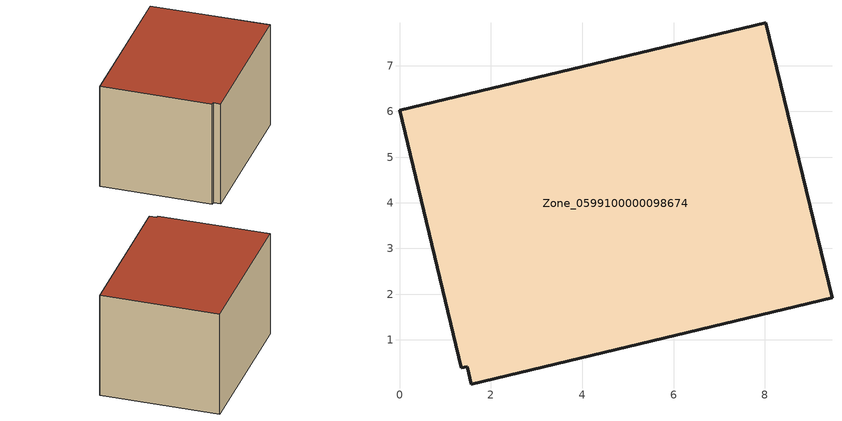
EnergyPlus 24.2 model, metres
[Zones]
Zone_0599100000098674
 floor ground (C_G): 1.48,0.41 1.36,0.38 0,6.02 8.02,7.94 9.47,1.92 1.57,0.03 z0
 wall outside (C_F): 9.47,1.92 8.02,7.94 0,6.02 1.36,0.38 1.48,0.41 1.57,0.03 9.47,1.92 z0:5.68
 roof outside (C_R): 1.48,0.41 1.57,0.03 9.47,1.92 8.02,7.94 0,6.02 1.36,0.38 z5.68
[BUILDING]
Pand.0599100000098674: North Axis=0; Terrain=City; Loads Convergence Tolerance Value=0.04; Temperature Convergence Tolerance Value=0.4; Solar Distribution=FullExterior; Maximum Number of Warmup Days=25; Minimum Number of Warmup Days=1
[Site:Location]
Rotterdam.The.Hague.AP_ZH_NLD Design_Conditions: Latitude=51.96; Longitude=4.45; Time Zone=1; Elevation=-4.5
[SITE:GROUNDTEMPERATURE:BUILDINGSURFACE]
18, 18, 18, 18, 18, 18, 18, 18, 18, 18, 18, 18
[MATERIAL] Thermal Absorptance=0.9; Solar Absorptance=0.7; Visible Absorptance=0.7
Name | Roughness | Thickness | Conductivity | Density | Specific Heat
G.TI.1965-1974 | MediumSmooth | 0.15 | 0.882353 | 540 | 1210
F.TI.1965-1974 | Rough | 0.3 | 0.697674 | 1920 | 840
R.TI.1965-1974 | MediumRough | 0.2 | 0.232558 | 1500 | 1000
[CONSTRUCTION]
C_G: G.TI.1965-1974
C_F: F.TI.1965-1974
C_R: R.TI.1965-1974
[ZONE]
Zone_0599100000098674: Type=1; Multiplier=1; Ceiling Height=Autocalculate; Volume=Autocalculate; Floor Area=autocalculate; Part of Total Floor Area=Yes
[ZONEINFILTRATION:DESIGNFLOWRATE]
Infil_Zone_0599100000098674: Zone or ZoneList or Space or SpaceList=Zone_0599100000098674; Schedule=AlwaysOn; Design Flow Rate Calculation Method=Flow/Area; Flow Rate per Floor Area=0.003; Constant Term Coefficient=1; Temperature Term Coefficient=0; Velocity Term Coefficient=0; Velocity Squared Term Coefficient=0
[HVACTEMPLATE:ZONE:IDEALLOADSAIRSYSTEM]
Zone_0599100000098674: Maximum Heating Supply Air Temperature=50; Minimum Cooling Supply Air Temperature=13; Maximum Heating Supply Air Humidity Ratio=0.0156; Minimum Cooling Supply Air Humidity Ratio=0.0077; Heating Limit=NoLimit; Cooling Limit=NoLimit; Dehumidification Control Type=ConstantSensibleHeatRatio; Cooling Sensible Heat Ratio=0.7; Dehumidification Setpoint=60; Humidification Control Type=None; Humidification Setpoint=30; Outdoor Air Method=None; Outdoor Air Flow Rate per Person=0.00944; Outdoor Air Flow Rate per Zone Floor Area=0; Outdoor Air Flow Rate per Zone=0; Demand Controlled Ventilation Type=None; Outdoor Air Economizer Type=NoEconomizer; Heat Recovery Type=None; Sensible Heat Recovery Effectiveness=0.7; Latent Heat Recovery Effectiveness=0.65
[ZONECONTROL:THERMOSTAT]
ThermostatControl_Zone_0599100000098674: Zone or ZoneList=Zone_0599100000098674; Control Type Schedule=DualSetpointControlType; Control 1=Thermostat_Zone_0599100000098674; Temperature Difference Between Cutout And Setpoint=0
[THERMOSTATSETPOINT:DUALSETPOINT]
Thermostat_Zone_0599100000098674: Heating Setpoint Temperature Schedule=HeatingSetpoint_Zone_0599100000098674; Cooling Setpoint Temperature Schedule=CoolingSetpoint_Zone_0599100000098674
[SCHEDULE:COMPACT]
HeatingSetpoint_Zone_0599100000098674: Through: 12/31, For: AllDays, Until: 24:00, 21
CoolingSetpoint_Zone_0599100000098674: Through: 12/31, For: AllDays, Until: 24:00, 24
DualSetpointControlType: Through: 12/31, For: AllDays, Until: 24:00, 4
AlwaysOn: Through: 12/31, For: AllDays, Until: 24:00, 1
